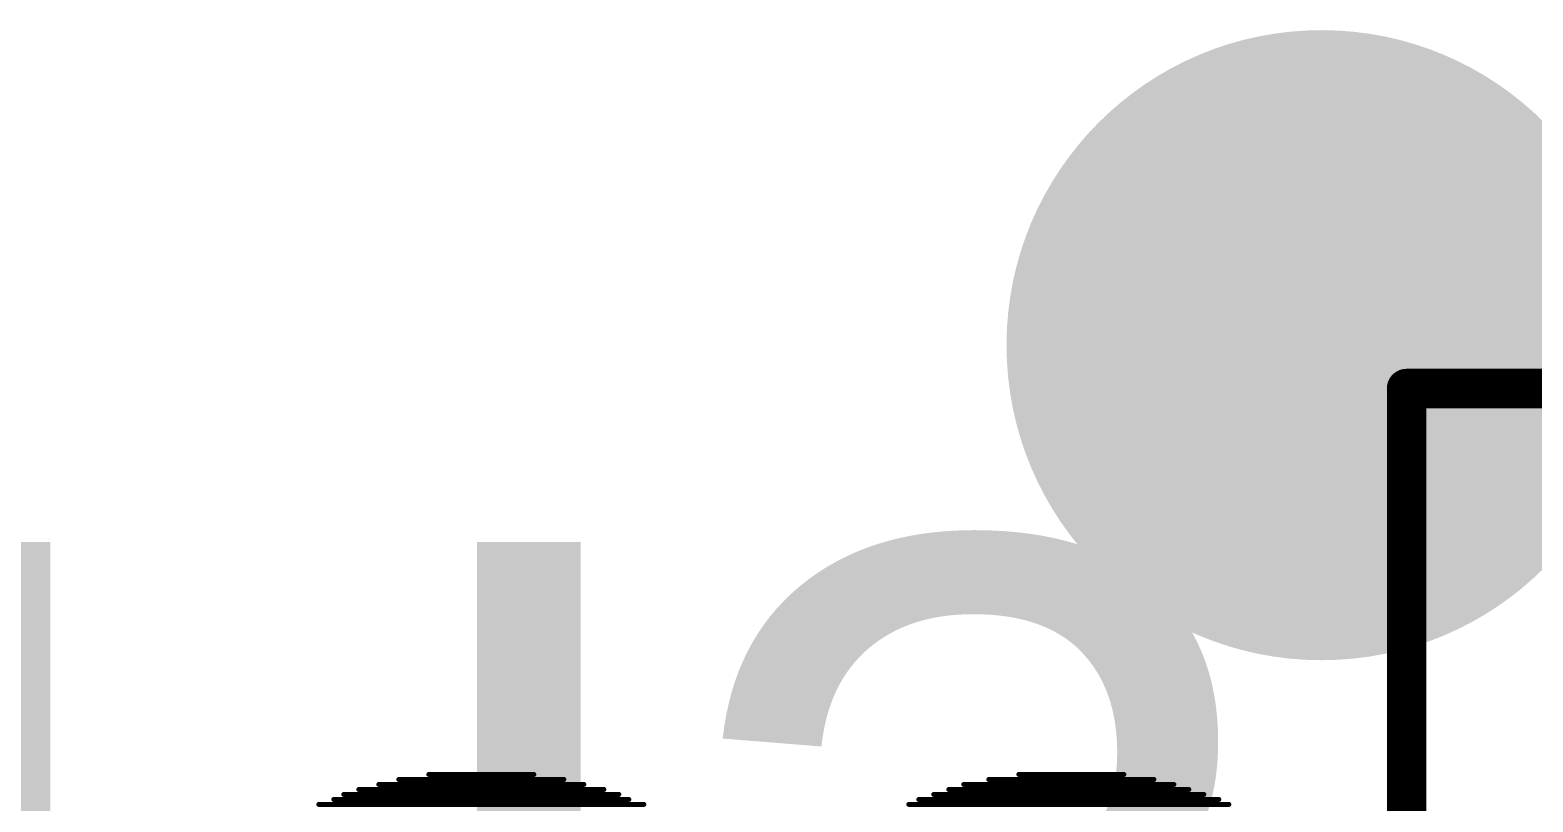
# Model space of a CAD drawing. Header units: inches. Extents: x 0 to 5455, y -5 to 5444.
# Drawn here: x 9.36 to 11.269, y 31.42 to 32.4 of the extents above; entities that cross this region are included whole.
import ezdxf

# ---------------------------------------------------------------- set-up
doc = ezdxf.new("R2010")
doc.units = ezdxf.units.IN
for name, color, linetype in [('Bottom Layer', 5, 'Continuous'), ('Bottom Overlay', 54, 'Continuous'), ('Top Courtyard', 56, 'Continuous'), ('Top Layer', 1, 'Continuous'), ('Top Overlay', 2, 'Continuous'), ('Via Holes', 16, 'Continuous')]:
    doc.layers.add(name, color=color, linetype=linetype)
doc.styles.add('Arial', font='', dxfattribs={"height": 0.2})
doc.styles.get('Arial').set_extended_font_data('Arial')

# ---------------------------------------------------------------- blocks, each defined once
blk = doc.blocks.new('5394DE47_A0E8_4329_8464_7791B7C19310_33')
at = {"layer": 'Bottom Overlay'}
for points in [[(11.368, -2.4609, 0.00635, 0.00635, 0), (10.9616, -2.4609, 0.00635, 0.00635, 0)], [(12.1173, -2.4609, 0.00635, 0.00635, 0), (11.7046, -2.4609, 0.00635, 0.00635, 0)], [(11.3553, -2.4672, 0.00635, 0.00635, 0), (10.9743, -2.4672, 0.00635, 0.00635, 0)], [(11.3363, -2.4736, 0.00635, 0.00635, 0), (10.9934, -2.4736, 0.00635, 0.00635, 0)], [(11.3172, -2.4799, 0.00635, 0.00635, 0), (11.0124, -2.4799, 0.00635, 0.00635, 0)], [(12.0983, -2.4672, 0.00635, 0.00635, 0), (11.7236, -2.4672, 0.00635, 0.00635, 0)], [(12.0856, -2.4736, 0.00635, 0.00635, 0), (11.7363, -2.4736, 0.00635, 0.00635, 0)], [(12.0665, -2.4799, 0.00635, 0.00635, 0), (11.7554, -2.4799, 0.00635, 0.00635, 0)], [(11.2982, -2.4863, 0.00635, 0.00635, 0), (11.0315, -2.4863, 0.00635, 0.00635, 0)], [(11.2664, -2.4926, 0.00635, 0.00635, 0), (11.0569, -2.4926, 0.00635, 0.00635, 0)], [(11.2283, -2.499, 0.00635, 0.00635, 0), (11.095, -2.499, 0.00635, 0.00635, 0)], [(12.0411, -2.4863, 0.00635, 0.00635, 0), (11.7808, -2.4863, 0.00635, 0.00635, 0)], [(12.0157, -2.4926, 0.00635, 0.00635, 0), (11.8062, -2.4926, 0.00635, 0.00635, 0)], [(11.9776, -2.499, 0.00635, 0.00635, 0), (11.8443, -2.499, 0.00635, 0.00635, 0)]]:
    blk.add_lwpolyline(points, format="xyseb", dxfattribs=at)
for points in [[(10.9601, -2.4609, 0.00317, 0.00317, 1), (10.9632, -2.4609, 0.00317, 0.00317, 1)], [(11.3665, -2.4609, 0.00317, 0.00317, 1), (11.3696, -2.4609, 0.00317, 0.00317, 1)], [(11.703, -2.4609, 0.00317, 0.00317, 1), (11.7062, -2.4609, 0.00317, 0.00317, 1)], [(12.1158, -2.4609, 0.00317, 0.00317, 1), (12.1189, -2.4609, 0.00317, 0.00317, 1)], [(10.9728, -2.4672, 0.00317, 0.00317, 1), (10.9759, -2.4672, 0.00317, 0.00317, 1)], [(10.9918, -2.4736, 0.00317, 0.00317, 1), (10.995, -2.4736, 0.00317, 0.00317, 1)], [(11.0109, -2.4799, 0.00317, 0.00317, 1), (11.014, -2.4799, 0.00317, 0.00317, 1)], [(11.3157, -2.4799, 0.00317, 0.00317, 1), (11.3188, -2.4799, 0.00317, 0.00317, 1)], [(11.3347, -2.4736, 0.00317, 0.00317, 1), (11.3379, -2.4736, 0.00317, 0.00317, 1)], [(11.3538, -2.4672, 0.00317, 0.00317, 1), (11.3569, -2.4672, 0.00317, 0.00317, 1)], [(11.7221, -2.4672, 0.00317, 0.00317, 1), (11.7252, -2.4672, 0.00317, 0.00317, 1)], [(11.7348, -2.4736, 0.00317, 0.00317, 1), (11.7379, -2.4736, 0.00317, 0.00317, 1)], [(11.7538, -2.4799, 0.00317, 0.00317, 1), (11.757, -2.4799, 0.00317, 0.00317, 1)], [(12.065, -2.4799, 0.00317, 0.00317, 1), (12.0681, -2.4799, 0.00317, 0.00317, 1)], [(12.084, -2.4736, 0.00317, 0.00317, 1), (12.0872, -2.4736, 0.00317, 0.00317, 1)], [(12.0967, -2.4672, 0.00317, 0.00317, 1), (12.0999, -2.4672, 0.00317, 0.00317, 1)], [(11.0299, -2.4863, 0.00317, 0.00317, 1), (11.0331, -2.4863, 0.00317, 0.00317, 1)], [(11.0553, -2.4926, 0.00317, 0.00317, 1), (11.0585, -2.4926, 0.00317, 0.00317, 1)], [(11.0934, -2.499, 0.00317, 0.00317, 1), (11.0966, -2.499, 0.00317, 0.00317, 1)], [(11.2268, -2.499, 0.00317, 0.00317, 1), (11.2299, -2.499, 0.00317, 0.00317, 1)], [(11.2649, -2.4926, 0.00317, 0.00317, 1), (11.268, -2.4926, 0.00317, 0.00317, 1)], [(11.2966, -2.4863, 0.00317, 0.00317, 1), (11.2998, -2.4863, 0.00317, 0.00317, 1)], [(11.7792, -2.4863, 0.00317, 0.00317, 1), (11.7824, -2.4863, 0.00317, 0.00317, 1)], [(11.8046, -2.4926, 0.00317, 0.00317, 1), (11.8078, -2.4926, 0.00317, 0.00317, 1)], [(11.8427, -2.499, 0.00317, 0.00317, 1), (11.8459, -2.499, 0.00317, 0.00317, 1)], [(11.9761, -2.499, 0.00317, 0.00317, 1), (11.9792, -2.499, 0.00317, 0.00317, 1)], [(12.0142, -2.4926, 0.00317, 0.00317, 1), (12.0173, -2.4926, 0.00317, 0.00317, 1)], [(12.0396, -2.4863, 0.00317, 0.00317, 1), (12.0427, -2.4863, 0.00317, 0.00317, 1)]]:
    blk.add_lwpolyline(points, format="xyseb", close=True, dxfattribs=at)
blk = doc.blocks.new('1C9CA8C2_7F7E_4E2B_A488_6DD37E6BADEA_36')
at = {"layer": 'Top Courtyard'}
for points in [[(-2.1, -2.1, 0.05, 0.05, 0), (-2.1, 2.1, 0.05, 0.05, 0)], [(2.1, -2.1, 0.05, 0.05, 0), (-2.1, -2.1, 0.05, 0.05, 0)]]:
    blk.add_lwpolyline(points, format="xyseb", dxfattribs=at)
blk.add_lwpolyline([(-2.1125, -2.1, 0.025, 0.025, 1), (-2.0875, -2.1, 0.025, 0.025, 1)], format="xyseb", close=True, dxfattribs=at)
blk.add_lwpolyline([(-2.1125, -2.1, 0.025, 0.025, 1), (-2.0875, -2.1, 0.025, 0.025, 1)], format="xyseb", close=True, dxfattribs=at)

msp = doc.modelspace()

# ---------------------------------------------------------------- hatches: boundary and pattern name
at = {"layer": 'Bottom Layer'}
h = msp.add_hatch(color=5, dxfattribs=at)
edge = h.paths.add_edge_path()
edge.add_arc((11, 32), 0.4, 0, 360)
at = {"layer": 'Top Layer'}
h = msp.add_hatch(color=1, dxfattribs=at)
edge = h.paths.add_edge_path()
edge.add_arc((11, 32), 0.4, 0, 360)
at = {"layer": 'Via Holes'}
h = msp.add_hatch(color=7, dxfattribs=at)
edge = h.paths.add_edge_path()
edge.add_arc((11, 32), 0.2, 0, 360)

# ---------------------------------------------------------------- block references
for name, p, rotation in [('5394DE47_A0E8_4329_8464_7791B7C19310_33', (21.844, 28.956), 180), ('1C9CA8C2_7F7E_4E2B_A488_6DD37E6BADEA_36', (13.208, 29.845), 270)]:
    msp.add_blockref(name, p, dxfattribs=dict(rotation=rotation))

# ---------------------------------------------------------------- texts
at = {"layer": 'Top Overlay', "style": 'Arial'}
msp.add_text('U3', height=1.016, dxfattribs=at).set_placement((9.144, 30.734))

doc.saveas('drawing.dxf')
